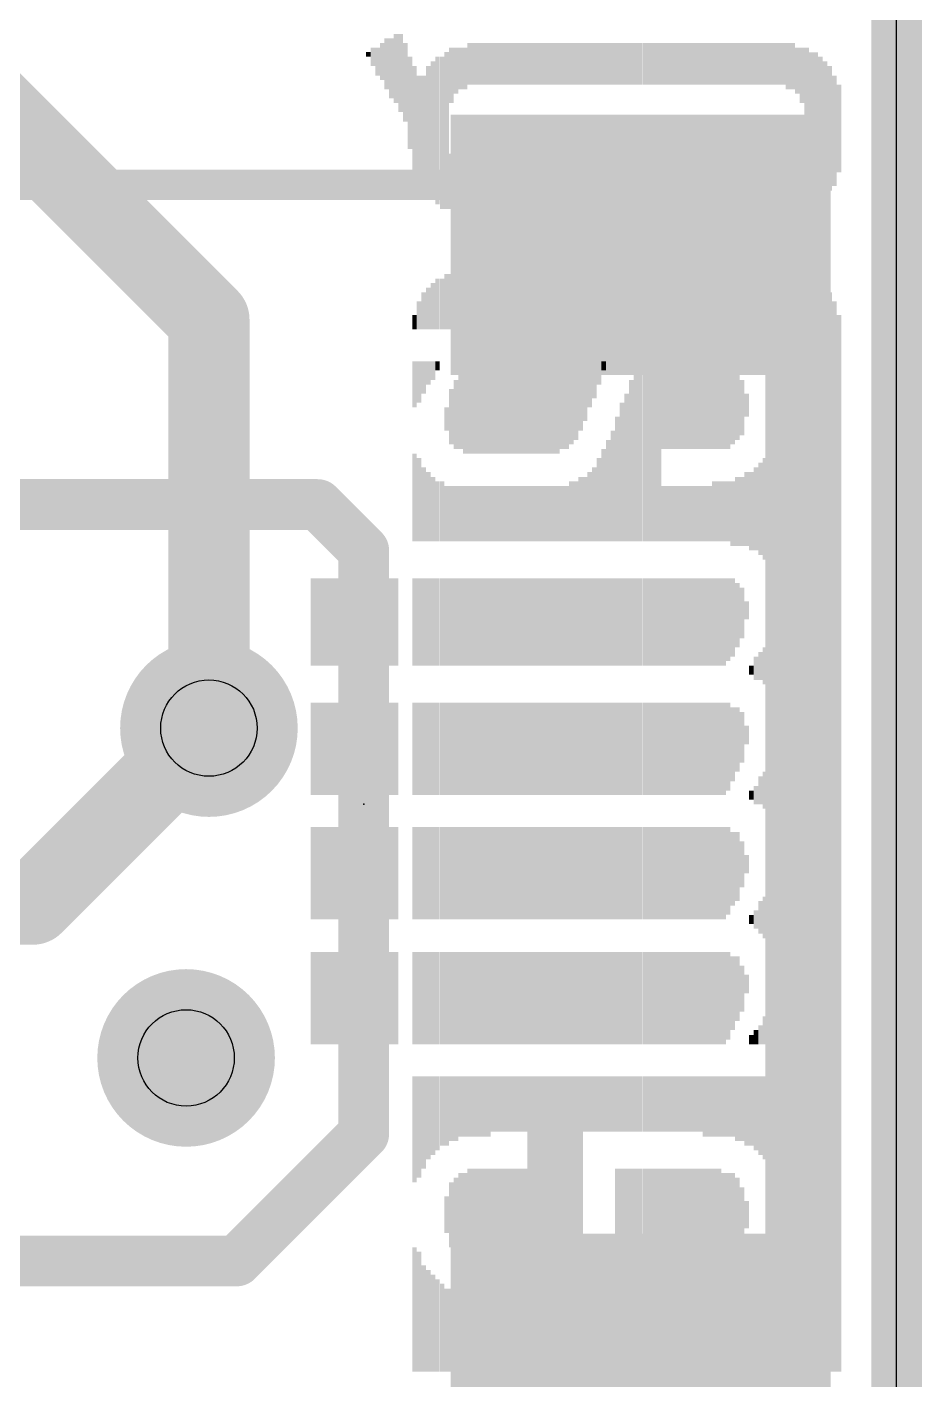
# Model space of a CAD drawing. Extents: x -1.9 to 34.1, y -8.2 to 17.9.
# Drawn here: x 21.05 to 25.53, y 6.01 to 12.78 of the extents above; entities that cross this region are included whole.
import ezdxf

# ---------------------------------------------------------------- set-up
doc = ezdxf.new("R2010")
doc.units = 0
for name, color, linetype in [('1', 12, 'CONTINUOUS'), ('16', 5, 'CONTINUOUS'), ('18', 110, 'CONTINUOUS'), ('20', 53, 'CONTINUOUS'), ('21', 40, 'CONTINUOUS'), ('22', 6, 'CONTINUOUS'), ('23', 53, 'CONTINUOUS'), ('29', 253, 'CONTINUOUS'), ('31', 253, 'CONTINUOUS'), ('44', 253, 'CONTINUOUS'), ('47', 253, 'CONTINUOUS'), ('51', 253, 'CONTINUOUS')]:
    doc.layers.add(name, color=color, linetype=linetype)

# ---------------------------------------------------------------- blocks, each defined once
blk = doc.blocks.new('RECT')
blk.add_solid([(-0.5, -0.5), (0.5, -0.5), (-0.5, 0.5), (0.5, 0.5)])
blk = doc.blocks.new('ROUNDV')
at = {"const_width": 0.5}
blk.add_lwpolyline([(0, -0.25, 1), (0, 0.25, 1), (0, -0.25)], format="xyb", dxfattribs=at)

msp = doc.modelspace()

# ---------------------------------------------------------------- linework, layer by layer
at = {"layer": '1'}
for points, const_width in [([(25.4, 17.78), (25.4, 0)], 0.254), ([(22.503, 10.39), (20.219, 10.39)], 0.254), ([(22.733, 10.16), (22.503, 10.39)], 0.254), ([(22.733, 7.239), (22.733, 10.16)], 0.254), ([(21.0773, 8.39), (21.9583, 9.271)], 0.4064), ([(20.219, 8.39), (21.0773, 8.39)], 0.4064), ([(22.098, 6.604), (22.733, 7.239)], 0.254), ([(20.701, 6.604), (22.098, 6.604)], 0.254)]:
    msp.add_lwpolyline(points, dxfattribs=dict(at, const_width=const_width))
for points, const_width in [([(22.5479, 10.4349, 1), (22.4581, 10.3451)], 0.127), ([(22.503, 10.3265, 1), (22.503, 10.4535)], 0.127), ([(22.7965, 10.16, 1), (22.6695, 10.16)], 0.127), ([(22.6881, 10.1151, 1), (22.7779, 10.2049)], 0.127), ([(22.0301, 9.1992, 1), (21.8865, 9.3428)], 0.2032), ([(21.0055, 8.4618, 1), (21.1491, 8.3182)], 0.2032), ([(21.0773, 8.2884, 1), (21.0773, 8.4916)], 0.2032), ([(22.7779, 7.1941, 1), (22.6881, 7.2839)], 0.127), ([(22.6695, 7.239, 1), (22.7965, 7.239)], 0.127), ([(22.0531, 6.6489, 1), (22.1429, 6.5591)], 0.127), ([(22.098, 6.5405, 1), (22.098, 6.6675)], 0.127)]:
    msp.add_lwpolyline(points, format="xyb", dxfattribs=dict(at, const_width=const_width))
at = {"layer": '16'}
for points, const_width in [([(25.4, 17.78), (25.4, 0)], 0.254), ([(21.9583, 11.3157), (19.812, 13.462)], 0.4064), ([(21.9583, 9.271), (21.9583, 11.3157)], 0.4064)]:
    msp.add_lwpolyline(points, dxfattribs=dict(at, const_width=const_width))
at = {"layer": '16', "const_width": 0.2032}
for points in [[(22.0599, 11.3157, 1), (21.8567, 11.3157)], [(21.8865, 11.2439, 1), (22.0301, 11.3875)], [(21.8567, 9.271, 1), (22.0599, 9.271)]]:
    msp.add_lwpolyline(points, format="xyb", dxfattribs=at)
at = {"layer": '20'}
msp.add_line((25.4, 2.54), (25.4, 15.24), dxfattribs=at)
at = {"layer": '21', "const_width": 0.1524}
for points in [[(20.519, 11.99), (23.119, 11.99)], [(24.819, 6.79), (24.819, 10.99)]]:
    msp.add_lwpolyline(points, dxfattribs=at)
at = {"layer": '21', "const_width": 0.0762}
for points in [[(23.119, 11.9519, 1), (23.119, 12.0281)], [(24.8571, 10.99, 1), (24.7809, 10.99)], [(24.7809, 6.79, 1), (24.8571, 6.79)]]:
    msp.add_lwpolyline(points, format="xyb", dxfattribs=at)
at = {"layer": '23'}
msp.add_point((22.733, 8.89), dxfattribs=at)
at = {"layer": '44'}
for centre in [(21.9583, 9.271), (21.844, 7.62)]:
    msp.add_circle(centre, 0.2413, dxfattribs=at)
at = {"layer": '47', "const_width": 0.13}
msp.add_lwpolyline([(25.4, 9.144), (25.4, -8.173)], dxfattribs=at)
at = {"layer": '47', "const_width": 0.065}
msp.add_lwpolyline([(25.4325, 9.144, 1), (25.3675, 9.144)], format="xyb", dxfattribs=at)
at = {"layer": '51', "const_width": 0.1524}
for points in [[(20.569, 11.99), (24.819, 11.99)], [(24.819, 11.99), (24.819, 5.89)]]:
    msp.add_lwpolyline(points, dxfattribs=at)
at = {"layer": '51', "const_width": 0.0762}
for points in [[(24.8571, 11.99, 1), (24.7809, 11.99)], [(24.819, 11.9519, 1), (24.819, 12.0281)]]:
    msp.add_lwpolyline(points, format="xyb", dxfattribs=at)

# ---------------------------------------------------------------- block references
at = {"layer": '1', "xscale": 1.8, "yscale": 1.2, "rotation": 180}
for p in [(24.119, 11.69), (24.119, 6.09)]:
    msp.add_blockref('RECT', p, dxfattribs=at)
at = {"layer": '18', "xscale": 0.889, "yscale": 0.889}
for p in [(21.9583, 9.271), (21.9583, 9.271), (21.844, 7.62), (21.844, 7.62)]:
    msp.add_blockref('ROUNDV', p, dxfattribs=at)
at = {"layer": '22', "rotation": 90}
for p, xscale, yscale in [((22.8947, 12.573), 0.3454, 0.0231), ((22.9178, 12.5501), 0.3912, 0.0231), ((22.7791, 12.6314), 0.0914, 0.0231), ((22.8022, 12.6073), 0.1397, 0.0231), ((22.8253, 12.6073), 0.1854, 0.0231), ((22.8484, 12.5959), 0.254, 0.0231), ((22.8716, 12.573), 0.2997, 0.0231), ((22.9409, 12.5031), 0.3937, 0.0231), ((23.1718, 12.5387), 0.2769, 0.0231), ((23.1949, 12.5616), 0.2311, 0.0231), ((23.218, 12.573), 0.2083, 0.0231), ((23.241, 12.573), 0.2083, 0.0229), ((23.264, 12.5959), 0.2083, 0.0231), ((23.2871, 12.5959), 0.2083, 0.0231), ((23.3102, 12.5959), 0.2083, 0.0231), ((23.3333, 12.5959), 0.2083, 0.0231), ((23.3564, 12.5959), 0.2083, 0.0231), ((23.3796, 12.5959), 0.2083, 0.0231), ((23.4027, 12.5959), 0.2083, 0.0231), ((23.4258, 12.5959), 0.2083, 0.0231), ((23.4489, 12.5959), 0.2083, 0.0231), ((23.472, 12.5959), 0.2083, 0.0231), ((23.495, 12.5959), 0.2083, 0.0229), ((23.518, 12.5959), 0.2083, 0.0231), ((23.5411, 12.5959), 0.2083, 0.0231), ((23.5642, 12.5959), 0.2083, 0.0231), ((23.5873, 12.5959), 0.2083, 0.0231), ((23.6104, 12.5959), 0.2083, 0.0231), ((23.6336, 12.5959), 0.2083, 0.0231), ((23.6567, 12.5959), 0.2083, 0.0231), ((23.6798, 12.5959), 0.2083, 0.0231), ((23.7029, 12.5959), 0.2083, 0.0231), ((23.726, 12.5959), 0.2083, 0.0231), ((23.749, 12.5959), 0.2083, 0.0229), ((23.772, 12.5959), 0.2083, 0.0231), ((23.7951, 12.5959), 0.2083, 0.0231), ((23.8182, 12.5959), 0.2083, 0.0231), ((23.8413, 12.5959), 0.2083, 0.0231), ((23.8644, 12.5959), 0.2083, 0.0231), ((23.8876, 12.5959), 0.2083, 0.0231), ((23.9107, 12.5959), 0.2083, 0.0231), ((23.9338, 12.5959), 0.2083, 0.0231), ((23.9569, 12.5959), 0.2083, 0.0231), ((23.98, 12.5959), 0.2083, 0.0231), ((24.003, 12.5959), 0.2083, 0.0229), ((24.026, 12.5959), 0.2083, 0.0231), ((24.0491, 12.5959), 0.2083, 0.0231), ((24.0722, 12.5959), 0.2083, 0.0231), ((24.0953, 12.5959), 0.2083, 0.0231), ((24.1184, 12.5959), 0.2083, 0.0231), ((24.1416, 12.5959), 0.2083, 0.0231), ((24.1647, 12.5959), 0.2083, 0.0231), ((24.1878, 12.5959), 0.2083, 0.0231), ((24.2109, 12.5959), 0.2083, 0.0231), ((24.234, 12.5959), 0.2083, 0.0231), ((24.257, 12.5959), 0.2083, 0.0229), ((24.28, 12.5959), 0.2083, 0.0231), ((24.3031, 12.5959), 0.2083, 0.0231), ((24.3262, 12.5959), 0.2083, 0.0231), ((24.3493, 12.5959), 0.2083, 0.0231), ((24.3724, 12.5959), 0.2083, 0.0231), ((24.3956, 12.5959), 0.2083, 0.0231), ((24.4187, 12.5959), 0.2083, 0.0231), ((24.4418, 12.5959), 0.2083, 0.0231), ((24.4649, 12.5959), 0.2083, 0.0231), ((24.488, 12.5959), 0.2083, 0.0231), ((24.511, 12.5959), 0.2083, 0.0229), ((24.534, 12.5959), 0.2083, 0.0231), ((24.5571, 12.5959), 0.2083, 0.0231), ((24.5802, 12.5959), 0.2083, 0.0231), ((24.6033, 12.5959), 0.2083, 0.0231), ((24.6264, 12.5959), 0.2083, 0.0231), ((24.6496, 12.5959), 0.2083, 0.0231), ((24.6727, 12.5959), 0.2083, 0.0231), ((24.6958, 12.5959), 0.2083, 0.0231), ((24.7189, 12.5959), 0.2083, 0.0231), ((24.742, 12.5959), 0.2083, 0.0231), ((24.765, 12.5959), 0.2083, 0.0229), ((24.788, 12.5959), 0.2083, 0.0231), ((24.8111, 12.5959), 0.2083, 0.0231), ((24.8342, 12.5959), 0.2083, 0.0231), ((24.8573, 12.5844), 0.2311, 0.0231), ((24.8804, 12.5844), 0.2311, 0.0231), ((24.9036, 12.5616), 0.2311, 0.0231), ((24.9267, 12.5387), 0.2769, 0.0231), ((24.9498, 12.2733), 0.8077, 0.0231), ((22.756, 12.6429), 0.0229, 0.0231), ((22.964, 12.4003), 0.4623, 0.0231), ((23.0793, 12.2619), 0.6934, 0.0231), ((23.1024, 12.2619), 0.7391, 0.0231), ((23.1256, 12.2504), 0.762, 0.0231), ((23.1487, 12.2619), 0.7849, 0.0231), ((24.9729, 12.2733), 0.762, 0.0231), ((24.996, 12.2733), 0.762, 0.0231), ((25.019, 12.2733), 0.7163, 0.0229), ((25.042, 12.2733), 0.6706, 0.0231), ((22.987, 12.319), 0.5334, 0.0229), ((23.01, 12.2606), 0.5537, 0.0231), ((23.0331, 12.2492), 0.5766, 0.0231), ((23.0562, 12.2619), 0.6477, 0.0231), ((25.0651, 12.2733), 0.6248, 0.0231), ((25.0882, 12.2606), 0.5537, 0.0231), ((25.1113, 12.272), 0.4394, 0.0231), ((23.1718, 12.0079), 0.2769, 0.0231), ((24.9267, 12.0079), 0.2769, 0.0231), ((23.1949, 11.9736), 0.254, 0.0231), ((23.218, 11.9621), 0.2311, 0.0231), ((24.8804, 11.9621), 0.2311, 0.0231), ((24.9036, 11.9736), 0.254, 0.0231), ((23.241, 11.9494), 0.2057, 0.0229), ((23.264, 11.9494), 0.2057, 0.0231), ((23.2871, 11.9494), 0.2057, 0.0231), ((23.3102, 11.9494), 0.2057, 0.0231), ((23.3333, 11.938), 0.1829, 0.0231), ((23.3564, 11.938), 0.1829, 0.0231), ((23.3796, 11.938), 0.1829, 0.0231), ((23.4027, 11.938), 0.1829, 0.0231), ((23.4258, 11.938), 0.1829, 0.0231), ((23.4489, 11.938), 0.1829, 0.0231), ((23.472, 11.938), 0.1829, 0.0231), ((23.495, 11.938), 0.1829, 0.0229), ((23.518, 11.938), 0.1829, 0.0231), ((23.5411, 11.938), 0.1829, 0.0231), ((23.5642, 11.938), 0.1829, 0.0231), ((23.5873, 11.938), 0.1829, 0.0231), ((23.6104, 11.938), 0.1829, 0.0231), ((23.6336, 11.938), 0.1829, 0.0231), ((23.6567, 11.938), 0.1829, 0.0231), ((23.6798, 11.938), 0.1829, 0.0231), ((23.7029, 11.938), 0.1829, 0.0231), ((23.726, 11.938), 0.1829, 0.0231), ((23.749, 11.938), 0.1829, 0.0229), ((23.772, 11.938), 0.1829, 0.0231), ((23.7951, 11.938), 0.1829, 0.0231), ((23.8182, 11.938), 0.1829, 0.0231), ((23.8413, 11.938), 0.1829, 0.0231), ((23.8644, 11.938), 0.1829, 0.0231), ((23.8876, 11.938), 0.1829, 0.0231), ((23.9107, 11.938), 0.1829, 0.0231), ((23.9338, 11.938), 0.1829, 0.0231), ((23.9569, 11.938), 0.1829, 0.0231), ((23.98, 11.938), 0.1829, 0.0231), ((24.003, 11.938), 0.1829, 0.0229), ((24.026, 11.938), 0.1829, 0.0231), ((24.0491, 11.938), 0.1829, 0.0231), ((24.0722, 11.938), 0.1829, 0.0231), ((24.0953, 11.938), 0.1829, 0.0231), ((24.1184, 11.938), 0.1829, 0.0231), ((24.1416, 11.938), 0.1829, 0.0231), ((24.1647, 11.938), 0.1829, 0.0231), ((24.1878, 11.938), 0.1829, 0.0231), ((24.2109, 11.938), 0.1829, 0.0231), ((24.234, 11.938), 0.1829, 0.0231), ((24.257, 11.938), 0.1829, 0.0229), ((24.28, 11.938), 0.1829, 0.0231), ((24.3031, 11.938), 0.1829, 0.0231), ((24.3262, 11.938), 0.1829, 0.0231), ((24.3493, 11.938), 0.1829, 0.0231), ((24.3724, 11.938), 0.1829, 0.0231), ((24.3956, 11.938), 0.1829, 0.0231), ((24.4187, 11.938), 0.1829, 0.0231), ((24.4418, 11.938), 0.1829, 0.0231), ((24.4649, 11.938), 0.1829, 0.0231), ((24.488, 11.938), 0.1829, 0.0231), ((24.511, 11.938), 0.1829, 0.0229), ((24.534, 11.938), 0.1829, 0.0231), ((24.5571, 11.938), 0.1829, 0.0231), ((24.5802, 11.938), 0.1829, 0.0231), ((24.6033, 11.938), 0.1829, 0.0231), ((24.6264, 11.938), 0.1829, 0.0231), ((24.6496, 11.938), 0.1829, 0.0231), ((24.6727, 11.938), 0.1829, 0.0231), ((24.6958, 11.938), 0.1829, 0.0231), ((24.7189, 11.938), 0.1829, 0.0231), ((24.742, 11.938), 0.1829, 0.0231), ((24.765, 11.9494), 0.2057, 0.0229), ((24.788, 11.9494), 0.2057, 0.0231), ((24.8111, 11.9494), 0.2057, 0.0231), ((24.8342, 11.9494), 0.2057, 0.0231), ((24.8573, 11.9494), 0.2057, 0.0231), ((23.1024, 11.3944), 0.254, 0.0231), ((23.1256, 11.3944), 0.254, 0.0231), ((23.1487, 11.4059), 0.2769, 0.0231), ((23.1718, 11.4059), 0.2769, 0.0231), ((23.1949, 11.4186), 0.3023, 0.0231), ((23.218, 11.4186), 0.3023, 0.0231), ((23.241, 11.4186), 0.3023, 0.0229), ((23.264, 11.4186), 0.3023, 0.0231), ((23.2871, 11.4186), 0.3023, 0.0231), ((23.3102, 11.4186), 0.3023, 0.0231), ((23.3333, 11.4186), 0.3023, 0.0231), ((23.3564, 11.4186), 0.3023, 0.0231), ((23.3796, 11.4186), 0.3023, 0.0231), ((23.4027, 11.4186), 0.3023, 0.0231), ((23.4258, 11.4186), 0.3023, 0.0231), ((23.4489, 11.4186), 0.3023, 0.0231), ((23.472, 11.4186), 0.3023, 0.0231), ((23.495, 11.4186), 0.3023, 0.0229), ((23.518, 11.4186), 0.3023, 0.0231), ((23.5411, 11.4186), 0.3023, 0.0231), ((23.5642, 11.4186), 0.3023, 0.0231), ((23.5873, 11.4186), 0.3023, 0.0231), ((23.6104, 11.4186), 0.3023, 0.0231), ((23.6336, 11.4186), 0.3023, 0.0231), ((23.6567, 11.4186), 0.3023, 0.0231), ((23.6798, 11.4186), 0.3023, 0.0231), ((23.7029, 11.4186), 0.3023, 0.0231), ((23.726, 11.4186), 0.3023, 0.0231), ((23.749, 11.4186), 0.3023, 0.0229), ((23.772, 11.4186), 0.3023, 0.0231), ((23.7951, 11.4186), 0.3023, 0.0231), ((23.8182, 11.4186), 0.3023, 0.0231), ((23.8413, 11.4186), 0.3023, 0.0231), ((23.8644, 11.4186), 0.3023, 0.0231), ((23.8876, 11.4186), 0.3023, 0.0231), ((23.9107, 11.4186), 0.3023, 0.0231), ((23.9338, 11.4186), 0.3023, 0.0231), ((23.9569, 11.4186), 0.3023, 0.0231), ((23.98, 11.4186), 0.3023, 0.0231), ((24.003, 11.4186), 0.3023, 0.0229), ((24.026, 11.4186), 0.3023, 0.0231), ((24.0491, 11.4186), 0.3023, 0.0231), ((24.0722, 11.4186), 0.3023, 0.0231), ((24.0953, 11.4186), 0.3023, 0.0231), ((24.1184, 11.4186), 0.3023, 0.0231), ((24.1416, 11.4186), 0.3023, 0.0231), ((24.1647, 11.4186), 0.3023, 0.0231), ((24.1878, 11.4186), 0.3023, 0.0231), ((24.2109, 11.4186), 0.3023, 0.0231), ((24.234, 11.4186), 0.3023, 0.0231), ((24.257, 11.4186), 0.3023, 0.0229), ((24.28, 11.4186), 0.3023, 0.0231), ((24.3031, 11.4186), 0.3023, 0.0231), ((24.3262, 11.4186), 0.3023, 0.0231), ((24.3493, 11.4186), 0.3023, 0.0231), ((24.3724, 11.4186), 0.3023, 0.0231), ((24.3956, 11.4186), 0.3023, 0.0231), ((24.4187, 11.4186), 0.3023, 0.0231), ((24.4418, 11.4186), 0.3023, 0.0231), ((24.4649, 11.4186), 0.3023, 0.0231), ((24.488, 11.4186), 0.3023, 0.0231), ((24.511, 11.4186), 0.3023, 0.0229), ((24.534, 11.4186), 0.3023, 0.0231), ((24.5571, 11.4071), 0.3251, 0.0231), ((24.5802, 11.4071), 0.3251, 0.0231), ((24.6033, 11.4071), 0.3251, 0.0231), ((24.6264, 11.3957), 0.348, 0.0231), ((24.6496, 11.3957), 0.348, 0.0231), ((24.6727, 11.3843), 0.3708, 0.0231), ((24.6958, 11.3843), 0.3708, 0.0231), ((24.7189, 11.3728), 0.3937, 0.0231), ((24.742, 11.35), 0.4394, 0.0231), ((24.765, 11.3386), 0.4623, 0.0229), ((24.788, 11.303), 0.5334, 0.0231), ((24.8111, 8.81), 5.5194, 0.0231), ((24.8342, 8.81), 5.5194, 0.0231), ((24.8573, 8.81), 5.5194, 0.0231), ((24.8804, 8.81), 5.5194, 0.0231), ((24.9036, 8.81), 5.5194, 0.0231), ((24.9267, 8.7973), 5.494, 0.0231), ((24.9498, 8.7973), 5.494, 0.0231), ((24.9729, 8.7859), 5.4712, 0.0231), ((24.996, 8.7859), 5.4712, 0.0231), ((23.0331, 11.3602), 0.1854, 0.0231), ((23.0562, 11.3716), 0.2083, 0.0231), ((23.0793, 11.383), 0.2311, 0.0231), ((25.019, 8.7744), 5.4483, 0.0229), ((25.042, 8.763), 5.4254, 0.0231), ((25.0651, 8.7516), 5.4026, 0.0231), ((23.01, 11.3373), 0.1397, 0.0231), ((25.0882, 8.7287), 5.3569, 0.0231), ((22.987, 11.303), 0.0711, 0.0229), ((25.1113, 8.6944), 5.2883, 0.0231), ((22.987, 10.9919), 0.2311, 0.0229), ((23.01, 11.0033), 0.2083, 0.0231), ((23.0331, 11.0261), 0.1626, 0.0231), ((23.0562, 11.049), 0.1168, 0.0231), ((23.0793, 11.0604), 0.094, 0.0231), ((23.1024, 11.0846), 0.0457, 0.0231), ((23.264, 10.8763), 0.4623, 0.0231), ((23.2871, 10.8763), 0.4623, 0.0231), ((23.3102, 10.8763), 0.4623, 0.0231), ((23.3333, 10.8763), 0.4623, 0.0231), ((23.3564, 10.8763), 0.4623, 0.0231), ((23.3796, 10.8763), 0.4623, 0.0231), ((23.4027, 10.8763), 0.4623, 0.0231), ((23.4258, 10.8763), 0.4623, 0.0231), ((23.4489, 10.8763), 0.4623, 0.0231), ((23.472, 10.8763), 0.4623, 0.0231), ((23.495, 10.8763), 0.4623, 0.0229), ((23.518, 10.8763), 0.4623, 0.0231), ((23.5411, 10.8763), 0.4623, 0.0231), ((23.5642, 10.8763), 0.4623, 0.0231), ((23.5873, 10.8763), 0.4623, 0.0231), ((23.6104, 10.8763), 0.4623, 0.0231), ((23.6336, 10.8763), 0.4623, 0.0231), ((23.6567, 10.8763), 0.4623, 0.0231), ((23.6798, 10.8763), 0.4623, 0.0231), ((23.7029, 10.8763), 0.4623, 0.0231), ((23.726, 10.8877), 0.4394, 0.0231), ((23.749, 10.8877), 0.4394, 0.0229), ((23.772, 10.8991), 0.4166, 0.0231), ((23.7951, 10.9106), 0.3937, 0.0231), ((23.8182, 10.9334), 0.348, 0.0231), ((23.8413, 10.9576), 0.2997, 0.0231), ((23.8644, 10.9919), 0.2311, 0.0231), ((23.8876, 11.0147), 0.1854, 0.0231), ((23.9107, 11.049), 0.1168, 0.0231), ((23.9338, 11.0846), 0.0457, 0.0231), ((24.1184, 10.6566), 0.9017, 0.0231), ((24.1416, 10.6566), 0.9017, 0.0231), ((24.1647, 10.6566), 0.9017, 0.0231), ((24.1878, 10.6566), 0.9017, 0.0231), ((24.2109, 10.6566), 0.9017, 0.0231), ((24.234, 10.8877), 0.4394, 0.0231), ((24.257, 10.8877), 0.4394, 0.0229), ((24.28, 10.8877), 0.4394, 0.0231), ((24.3031, 10.8877), 0.4394, 0.0231), ((24.3262, 10.8877), 0.4394, 0.0231), ((24.3493, 10.8877), 0.4394, 0.0231), ((24.3724, 10.8877), 0.4394, 0.0231), ((24.3956, 10.8877), 0.4394, 0.0231), ((24.4187, 10.8877), 0.4394, 0.0231), ((24.4418, 10.8877), 0.4394, 0.0231), ((24.4649, 10.8877), 0.4394, 0.0231), ((24.488, 10.8877), 0.4394, 0.0231), ((24.511, 10.8877), 0.4394, 0.0229), ((23.218, 10.8649), 0.3937, 0.0231), ((23.241, 10.8649), 0.4394, 0.0229), ((24.0953, 10.6451), 0.8788, 0.0231), ((24.534, 10.8763), 0.4166, 0.0231), ((24.5571, 10.8763), 0.4166, 0.0231), ((24.5802, 10.8763), 0.3708, 0.0231), ((24.6033, 10.8877), 0.348, 0.0231), ((23.1949, 10.8407), 0.3454, 0.0231), ((24.0722, 10.6096), 0.8077, 0.0231), ((24.6264, 10.875), 0.2769, 0.0231), ((23.1718, 10.8293), 0.2769, 0.0231), ((24.0491, 10.5753), 0.7391, 0.0231), ((24.6496, 10.8877), 0.1143, 0.0231), ((23.1487, 10.8179), 0.1168, 0.0231), ((24.026, 10.5524), 0.6934, 0.0231), ((24.003, 10.5181), 0.6248, 0.0229), ((23.9569, 10.4597), 0.508, 0.0231), ((23.98, 10.4826), 0.5537, 0.0231), ((24.788, 10.3797), 0.668, 0.0231), ((22.987, 10.4254), 0.4394, 0.0229), ((23.9338, 10.4369), 0.4623, 0.0231), ((24.765, 10.3797), 0.5766, 0.0229), ((23.01, 10.414), 0.4166, 0.0231), ((23.0331, 10.3911), 0.3708, 0.0231), ((23.8876, 10.3911), 0.3708, 0.0231), ((23.9107, 10.414), 0.4166, 0.0231), ((24.6958, 10.3683), 0.4166, 0.0231), ((24.7189, 10.3683), 0.4623, 0.0231), ((24.742, 10.3683), 0.508, 0.0231), ((23.0562, 10.3797), 0.348, 0.0231), ((23.0793, 10.367), 0.3226, 0.0231), ((23.1024, 10.3556), 0.2997, 0.0231), ((23.1256, 10.3556), 0.2997, 0.0231), ((23.772, 10.3556), 0.2997, 0.0231), ((23.7951, 10.3556), 0.2997, 0.0231), ((23.8182, 10.367), 0.3226, 0.0231), ((23.8413, 10.367), 0.3226, 0.0231), ((23.8644, 10.3797), 0.348, 0.0231), ((24.488, 10.3556), 0.2997, 0.0231), ((24.511, 10.3556), 0.2997, 0.0229), ((24.534, 10.3556), 0.2997, 0.0231), ((24.5571, 10.3556), 0.2997, 0.0231), ((24.5802, 10.3442), 0.3226, 0.0231), ((24.6033, 10.3556), 0.3454, 0.0231), ((24.6264, 10.3556), 0.3454, 0.0231), ((24.6496, 10.3683), 0.3708, 0.0231), ((24.6727, 10.3568), 0.3937, 0.0231), ((23.1487, 10.3442), 0.2769, 0.0231), ((23.1718, 10.3442), 0.2769, 0.0231), ((23.1949, 10.3442), 0.2769, 0.0231), ((23.218, 10.3442), 0.2769, 0.0231), ((23.241, 10.3442), 0.2769, 0.0229), ((23.264, 10.3442), 0.2769, 0.0231), ((23.2871, 10.3442), 0.2769, 0.0231), ((23.3102, 10.3442), 0.2769, 0.0231), ((23.3333, 10.3442), 0.2769, 0.0231), ((23.3564, 10.3442), 0.2769, 0.0231), ((23.3796, 10.3442), 0.2769, 0.0231), ((23.4027, 10.3442), 0.2769, 0.0231), ((23.4258, 10.3442), 0.2769, 0.0231), ((23.4489, 10.3442), 0.2769, 0.0231), ((23.472, 10.3442), 0.2769, 0.0231), ((23.495, 10.3442), 0.2769, 0.0229), ((23.518, 10.3442), 0.2769, 0.0231), ((23.5411, 10.3442), 0.2769, 0.0231), ((23.5642, 10.3442), 0.2769, 0.0231), ((23.5873, 10.3442), 0.2769, 0.0231), ((23.6104, 10.3442), 0.2769, 0.0231), ((23.6336, 10.3442), 0.2769, 0.0231), ((23.6567, 10.3442), 0.2769, 0.0231), ((23.6798, 10.3442), 0.2769, 0.0231), ((23.7029, 10.3442), 0.2769, 0.0231), ((23.726, 10.3442), 0.2769, 0.0231), ((23.749, 10.3442), 0.2769, 0.0229), ((24.234, 10.3442), 0.2769, 0.0231), ((24.257, 10.3442), 0.2769, 0.0229), ((24.28, 10.3442), 0.2769, 0.0231), ((24.3031, 10.3442), 0.2769, 0.0231), ((24.3262, 10.3442), 0.2769, 0.0231), ((24.3493, 10.3442), 0.2769, 0.0231), ((24.3724, 10.3442), 0.2769, 0.0231), ((24.3956, 10.3442), 0.2769, 0.0231), ((24.4187, 10.3442), 0.2769, 0.0231), ((24.4418, 10.3442), 0.2769, 0.0231), ((24.4649, 10.3442), 0.2769, 0.0231), ((22.479, 9.8019), 0.4369, 0.0229), ((22.502, 9.8019), 0.4369, 0.0231), ((22.5251, 9.8019), 0.4369, 0.0231), ((22.5482, 9.8019), 0.4369, 0.0231), ((22.5713, 9.8019), 0.4369, 0.0231), ((22.5944, 9.8019), 0.4369, 0.0231), ((22.6176, 9.8019), 0.4369, 0.0231), ((22.6407, 9.8019), 0.4369, 0.0231), ((22.6638, 9.8019), 0.4369, 0.0231), ((22.6869, 9.8019), 0.4369, 0.0231), ((22.71, 9.8019), 0.4369, 0.0231), ((22.733, 9.8019), 0.4369, 0.0229), ((22.756, 9.8019), 0.4369, 0.0231), ((22.7791, 9.8019), 0.4369, 0.0231), ((22.8022, 9.8019), 0.4369, 0.0231), ((22.8253, 9.8019), 0.4369, 0.0231), ((22.8484, 9.8019), 0.4369, 0.0231), ((22.8716, 9.8019), 0.4369, 0.0231), ((22.8947, 9.8019), 0.4369, 0.0231), ((22.987, 9.8019), 0.4369, 0.0229), ((23.01, 9.8019), 0.4369, 0.0231), ((23.0331, 9.8019), 0.4369, 0.0231), ((23.0562, 9.8019), 0.4369, 0.0231), ((23.0793, 9.8019), 0.4369, 0.0231), ((23.1024, 9.8019), 0.4369, 0.0231), ((23.1256, 9.8019), 0.4369, 0.0231), ((23.1487, 9.8019), 0.4369, 0.0231), ((23.1718, 9.8019), 0.4369, 0.0231), ((23.1949, 9.8019), 0.4369, 0.0231), ((23.218, 9.8019), 0.4369, 0.0231), ((23.241, 9.8019), 0.4369, 0.0229), ((23.264, 9.8019), 0.4369, 0.0231), ((23.2871, 9.8019), 0.4369, 0.0231), ((23.3102, 9.8019), 0.4369, 0.0231), ((23.3333, 9.8019), 0.4369, 0.0231), ((23.3564, 9.8019), 0.4369, 0.0231), ((23.3796, 9.8019), 0.4369, 0.0231), ((23.4027, 9.8019), 0.4369, 0.0231), ((23.4258, 9.8019), 0.4369, 0.0231), ((23.4489, 9.8019), 0.4369, 0.0231), ((23.472, 9.8019), 0.4369, 0.0231), ((23.495, 9.8019), 0.4369, 0.0229), ((23.518, 9.8019), 0.4369, 0.0231), ((23.5411, 9.8019), 0.4369, 0.0231), ((23.5642, 9.8019), 0.4369, 0.0231), ((23.5873, 9.8019), 0.4369, 0.0231), ((23.6104, 9.8019), 0.4369, 0.0231), ((23.6336, 9.8019), 0.4369, 0.0231), ((23.6567, 9.8019), 0.4369, 0.0231), ((23.6798, 9.8019), 0.4369, 0.0231), ((23.7029, 9.8019), 0.4369, 0.0231), ((23.726, 9.8019), 0.4369, 0.0231), ((23.749, 9.8019), 0.4369, 0.0229), ((23.772, 9.8019), 0.4369, 0.0231), ((23.7951, 9.8019), 0.4369, 0.0231), ((23.8182, 9.8019), 0.4369, 0.0231), ((23.8413, 9.8019), 0.4369, 0.0231), ((23.8644, 9.8019), 0.4369, 0.0231), ((23.8876, 9.8019), 0.4369, 0.0231), ((23.9107, 9.8019), 0.4369, 0.0231), ((23.9338, 9.8019), 0.4369, 0.0231), ((23.9569, 9.8019), 0.4369, 0.0231), ((23.98, 9.8019), 0.4369, 0.0231), ((24.003, 9.8019), 0.4369, 0.0229), ((24.026, 9.8019), 0.4369, 0.0231), ((24.0491, 9.8019), 0.4369, 0.0231), ((24.0722, 9.8019), 0.4369, 0.0231), ((24.0953, 9.8019), 0.4369, 0.0231), ((24.1184, 9.8019), 0.4369, 0.0231), ((24.1416, 9.8019), 0.4369, 0.0231), ((24.1647, 9.8019), 0.4369, 0.0231), ((24.1878, 9.8019), 0.4369, 0.0231), ((24.2109, 9.8019), 0.4369, 0.0231), ((24.234, 9.8019), 0.4369, 0.0231), ((24.257, 9.8019), 0.4369, 0.0229), ((24.28, 9.8019), 0.4369, 0.0231), ((24.3031, 9.8019), 0.4369, 0.0231), ((24.3262, 9.8019), 0.4369, 0.0231), ((24.3493, 9.8019), 0.4369, 0.0231), ((24.3724, 9.8019), 0.4369, 0.0231), ((24.3956, 9.8019), 0.4369, 0.0231), ((24.4187, 9.8019), 0.4369, 0.0231), ((24.4418, 9.8019), 0.4369, 0.0231), ((24.4649, 9.8019), 0.4369, 0.0231), ((24.488, 9.8019), 0.4369, 0.0231), ((24.511, 9.8019), 0.4369, 0.0229), ((24.534, 9.8019), 0.4369, 0.0231), ((24.5571, 9.8133), 0.414, 0.0231), ((24.5802, 9.8247), 0.3912, 0.0231), ((24.6033, 9.8361), 0.3226, 0.0231), ((24.6264, 9.8476), 0.254, 0.0231), ((24.6496, 9.8603), 0.0914, 0.0231), ((24.788, 9.5949), 0.3937, 0.0231), ((24.765, 9.5822), 0.2769, 0.0229), ((24.6958, 9.5707), 0.1168, 0.0231), ((24.7189, 9.5822), 0.1397, 0.0231), ((24.742, 9.5822), 0.1854, 0.0231), ((24.6727, 9.5606), 0.0457, 0.0231), ((22.479, 9.1669), 0.4623, 0.0229), ((22.502, 9.1669), 0.4623, 0.0231), ((22.5251, 9.1669), 0.4623, 0.0231), ((22.5482, 9.1669), 0.4623, 0.0231), ((22.5713, 9.1669), 0.4623, 0.0231), ((22.5944, 9.1669), 0.4623, 0.0231), ((22.6176, 9.1669), 0.4623, 0.0231), ((22.6407, 9.1669), 0.4623, 0.0231), ((22.6638, 9.1669), 0.4623, 0.0231), ((22.6869, 9.1669), 0.4623, 0.0231), ((22.71, 9.1669), 0.4623, 0.0231), ((22.733, 9.1669), 0.4623, 0.0229), ((22.756, 9.1669), 0.4623, 0.0231), ((22.7791, 9.1669), 0.4623, 0.0231), ((22.8022, 9.1669), 0.4623, 0.0231), ((22.8253, 9.1669), 0.4623, 0.0231), ((22.8484, 9.1669), 0.4623, 0.0231), ((22.8716, 9.1669), 0.4623, 0.0231), ((22.8947, 9.1669), 0.4623, 0.0231), ((22.987, 9.1669), 0.4623, 0.0229), ((23.01, 9.1669), 0.4623, 0.0231), ((23.0331, 9.1669), 0.4623, 0.0231), ((23.0562, 9.1669), 0.4623, 0.0231), ((23.0793, 9.1669), 0.4623, 0.0231), ((23.1024, 9.1669), 0.4623, 0.0231), ((23.1256, 9.1669), 0.4623, 0.0231), ((23.1487, 9.1669), 0.4623, 0.0231), ((23.1718, 9.1669), 0.4623, 0.0231), ((23.1949, 9.1669), 0.4623, 0.0231), ((23.218, 9.1669), 0.4623, 0.0231), ((23.241, 9.1669), 0.4623, 0.0229), ((23.264, 9.1669), 0.4623, 0.0231), ((23.2871, 9.1669), 0.4623, 0.0231), ((23.3102, 9.1669), 0.4623, 0.0231), ((23.3333, 9.1669), 0.4623, 0.0231), ((23.3564, 9.1669), 0.4623, 0.0231), ((23.3796, 9.1669), 0.4623, 0.0231), ((23.4027, 9.1669), 0.4623, 0.0231), ((23.4258, 9.1669), 0.4623, 0.0231), ((23.4489, 9.1669), 0.4623, 0.0231), ((23.472, 9.1669), 0.4623, 0.0231), ((23.495, 9.1669), 0.4623, 0.0229), ((23.518, 9.1669), 0.4623, 0.0231), ((23.5411, 9.1669), 0.4623, 0.0231), ((23.5642, 9.1669), 0.4623, 0.0231), ((23.5873, 9.1669), 0.4623, 0.0231), ((23.6104, 9.1669), 0.4623, 0.0231), ((23.6336, 9.1669), 0.4623, 0.0231), ((23.6567, 9.1669), 0.4623, 0.0231), ((23.6798, 9.1669), 0.4623, 0.0231), ((23.7029, 9.1669), 0.4623, 0.0231), ((23.726, 9.1669), 0.4623, 0.0231), ((23.749, 9.1669), 0.4623, 0.0229), ((23.772, 9.1669), 0.4623, 0.0231), ((23.7951, 9.1669), 0.4623, 0.0231), ((23.8182, 9.1669), 0.4623, 0.0231), ((23.8413, 9.1669), 0.4623, 0.0231), ((23.8644, 9.1669), 0.4623, 0.0231), ((23.8876, 9.1669), 0.4623, 0.0231), ((23.9107, 9.1669), 0.4623, 0.0231), ((23.9338, 9.1669), 0.4623, 0.0231), ((23.9569, 9.1669), 0.4623, 0.0231), ((23.98, 9.1669), 0.4623, 0.0231), ((24.003, 9.1669), 0.4623, 0.0229), ((24.026, 9.1669), 0.4623, 0.0231), ((24.0491, 9.1669), 0.4623, 0.0231), ((24.0722, 9.1669), 0.4623, 0.0231), ((24.0953, 9.1669), 0.4623, 0.0231), ((24.1184, 9.1669), 0.4623, 0.0231), ((24.1416, 9.1669), 0.4623, 0.0231), ((24.1647, 9.1669), 0.4623, 0.0231), ((24.1878, 9.1669), 0.4623, 0.0231), ((24.2109, 9.1669), 0.4623, 0.0231), ((24.234, 9.1669), 0.4623, 0.0231), ((24.257, 9.1669), 0.4623, 0.0229), ((24.28, 9.1669), 0.4623, 0.0231), ((24.3031, 9.1669), 0.4623, 0.0231), ((24.3262, 9.1669), 0.4623, 0.0231), ((24.3493, 9.1669), 0.4623, 0.0231), ((24.3724, 9.1669), 0.4623, 0.0231), ((24.3956, 9.1669), 0.4623, 0.0231), ((24.4187, 9.1669), 0.4623, 0.0231), ((24.4418, 9.1669), 0.4623, 0.0231), ((24.4649, 9.1669), 0.4623, 0.0231), ((24.488, 9.1669), 0.4623, 0.0231), ((24.511, 9.1669), 0.4623, 0.0229), ((24.534, 9.1669), 0.4623, 0.0231), ((24.5571, 9.1783), 0.4394, 0.0231), ((24.5802, 9.1897), 0.3708, 0.0231), ((24.6033, 9.2139), 0.3226, 0.0231), ((24.6264, 9.2253), 0.254, 0.0231), ((24.6496, 9.2367), 0.094, 0.0231), ((24.788, 8.9599), 0.3683, 0.0231), ((24.765, 8.9599), 0.2769, 0.0229), ((24.7189, 8.9599), 0.1397, 0.0231), ((24.742, 8.9599), 0.1854, 0.0231), ((24.6727, 8.9357), 0.0457, 0.0231), ((24.6958, 8.9357), 0.0914, 0.0231), ((22.479, 8.5446), 0.4623, 0.0229), ((22.502, 8.5446), 0.4623, 0.0231), ((22.5251, 8.5446), 0.4623, 0.0231), ((22.5482, 8.5446), 0.4623, 0.0231), ((22.5713, 8.5446), 0.4623, 0.0231), ((22.5944, 8.5446), 0.4623, 0.0231), ((22.6176, 8.5446), 0.4623, 0.0231), ((22.6407, 8.5446), 0.4623, 0.0231), ((22.6638, 8.5446), 0.4623, 0.0231), ((22.6869, 8.5446), 0.4623, 0.0231), ((22.71, 8.5446), 0.4623, 0.0231), ((22.733, 8.5446), 0.4623, 0.0229), ((22.756, 8.5446), 0.4623, 0.0231), ((22.7791, 8.5446), 0.4623, 0.0231), ((22.8022, 8.5446), 0.4623, 0.0231), ((22.8253, 8.5446), 0.4623, 0.0231), ((22.8484, 8.5446), 0.4623, 0.0231), ((22.8716, 8.5446), 0.4623, 0.0231), ((22.8947, 8.5446), 0.4623, 0.0231), ((22.987, 8.5446), 0.4623, 0.0229), ((23.01, 8.5446), 0.4623, 0.0231), ((23.0331, 8.5446), 0.4623, 0.0231), ((23.0562, 8.5446), 0.4623, 0.0231), ((23.0793, 8.5446), 0.4623, 0.0231), ((23.1024, 8.5446), 0.4623, 0.0231), ((23.1256, 8.5446), 0.4623, 0.0231), ((23.1487, 8.5446), 0.4623, 0.0231), ((23.1718, 8.5446), 0.4623, 0.0231), ((23.1949, 8.5446), 0.4623, 0.0231), ((23.218, 8.5446), 0.4623, 0.0231), ((23.241, 8.5446), 0.4623, 0.0229), ((23.264, 8.5446), 0.4623, 0.0231), ((23.2871, 8.5446), 0.4623, 0.0231), ((23.3102, 8.5446), 0.4623, 0.0231), ((23.3333, 8.5446), 0.4623, 0.0231), ((23.3564, 8.5446), 0.4623, 0.0231), ((23.3796, 8.5446), 0.4623, 0.0231), ((23.4027, 8.5446), 0.4623, 0.0231), ((23.4258, 8.5446), 0.4623, 0.0231), ((23.4489, 8.5446), 0.4623, 0.0231), ((23.472, 8.5446), 0.4623, 0.0231), ((23.495, 8.5446), 0.4623, 0.0229), ((23.518, 8.5446), 0.4623, 0.0231), ((23.5411, 8.5446), 0.4623, 0.0231), ((23.5642, 8.5446), 0.4623, 0.0231), ((23.5873, 8.5446), 0.4623, 0.0231), ((23.6104, 8.5446), 0.4623, 0.0231), ((23.6336, 8.5446), 0.4623, 0.0231), ((23.6567, 8.5446), 0.4623, 0.0231), ((23.6798, 8.5446), 0.4623, 0.0231), ((23.7029, 8.5446), 0.4623, 0.0231), ((23.726, 8.5446), 0.4623, 0.0231), ((23.749, 8.5446), 0.4623, 0.0229), ((23.772, 8.5446), 0.4623, 0.0231), ((23.7951, 8.5446), 0.4623, 0.0231), ((23.8182, 8.5446), 0.4623, 0.0231), ((23.8413, 8.5446), 0.4623, 0.0231), ((23.8644, 8.5446), 0.4623, 0.0231), ((23.8876, 8.5446), 0.4623, 0.0231), ((23.9107, 8.5446), 0.4623, 0.0231), ((23.9338, 8.5446), 0.4623, 0.0231), ((23.9569, 8.5446), 0.4623, 0.0231), ((23.98, 8.5446), 0.4623, 0.0231), ((24.003, 8.5446), 0.4623, 0.0229), ((24.026, 8.5446), 0.4623, 0.0231), ((24.0491, 8.5446), 0.4623, 0.0231), ((24.0722, 8.5446), 0.4623, 0.0231), ((24.0953, 8.5446), 0.4623, 0.0231), ((24.1184, 8.5446), 0.4623, 0.0231), ((24.1416, 8.5446), 0.4623, 0.0231), ((24.1647, 8.5446), 0.4623, 0.0231), ((24.1878, 8.5446), 0.4623, 0.0231), ((24.2109, 8.5446), 0.4623, 0.0231), ((24.234, 8.5446), 0.4623, 0.0231), ((24.257, 8.5446), 0.4623, 0.0229), ((24.28, 8.5446), 0.4623, 0.0231), ((24.3031, 8.5446), 0.4623, 0.0231), ((24.3262, 8.5446), 0.4623, 0.0231), ((24.3493, 8.5446), 0.4623, 0.0231), ((24.3724, 8.5446), 0.4623, 0.0231), ((24.3956, 8.5446), 0.4623, 0.0231), ((24.4187, 8.5446), 0.4623, 0.0231), ((24.4418, 8.5446), 0.4623, 0.0231), ((24.4649, 8.5446), 0.4623, 0.0231), ((24.488, 8.5446), 0.4623, 0.0231), ((24.511, 8.5446), 0.4623, 0.0229), ((24.534, 8.5446), 0.4623, 0.0231), ((24.5571, 8.556), 0.4394, 0.0231), ((24.5802, 8.5662), 0.3683, 0.0231), ((24.6033, 8.5776), 0.3454, 0.0231), ((24.6264, 8.589), 0.2311, 0.0231), ((24.6496, 8.5903), 0.0914, 0.0231), ((24.765, 8.335), 0.2769, 0.0229), ((24.788, 8.3363), 0.3708, 0.0231), ((24.7189, 8.3236), 0.1626, 0.0231), ((24.742, 8.3236), 0.2083, 0.0231), ((24.6727, 8.3134), 0.0457, 0.0231), ((24.6958, 8.3134), 0.0914, 0.0231), ((22.479, 7.9197), 0.4623, 0.0229), ((22.502, 7.9197), 0.4623, 0.0231), ((22.5251, 7.9197), 0.4623, 0.0231), ((22.5482, 7.9197), 0.4623, 0.0231), ((22.5713, 7.9197), 0.4623, 0.0231), ((22.5944, 7.9197), 0.4623, 0.0231), ((22.6176, 7.9197), 0.4623, 0.0231), ((22.6407, 7.9197), 0.4623, 0.0231), ((22.6638, 7.9197), 0.4623, 0.0231), ((22.6869, 7.9197), 0.4623, 0.0231), ((22.71, 7.9197), 0.4623, 0.0231), ((22.733, 7.9197), 0.4623, 0.0229), ((22.756, 7.9197), 0.4623, 0.0231), ((22.7791, 7.9197), 0.4623, 0.0231), ((22.8022, 7.9197), 0.4623, 0.0231), ((22.8253, 7.9197), 0.4623, 0.0231), ((22.8484, 7.9197), 0.4623, 0.0231), ((22.8716, 7.9197), 0.4623, 0.0231), ((22.8947, 7.9197), 0.4623, 0.0231), ((22.987, 7.9197), 0.4623, 0.0229), ((23.01, 7.9197), 0.4623, 0.0231), ((23.0331, 7.9197), 0.4623, 0.0231), ((23.0562, 7.9197), 0.4623, 0.0231), ((23.0793, 7.9197), 0.4623, 0.0231), ((23.1024, 7.9197), 0.4623, 0.0231), ((23.1256, 7.9197), 0.4623, 0.0231), ((23.1487, 7.9197), 0.4623, 0.0231), ((23.1718, 7.9197), 0.4623, 0.0231), ((23.1949, 7.9197), 0.4623, 0.0231), ((23.218, 7.9197), 0.4623, 0.0231), ((23.241, 7.9197), 0.4623, 0.0229), ((23.264, 7.9197), 0.4623, 0.0231), ((23.2871, 7.9197), 0.4623, 0.0231), ((23.3102, 7.9197), 0.4623, 0.0231), ((23.3333, 7.9197), 0.4623, 0.0231), ((23.3564, 7.9197), 0.4623, 0.0231), ((23.3796, 7.9197), 0.4623, 0.0231), ((23.4027, 7.9197), 0.4623, 0.0231), ((23.4258, 7.9197), 0.4623, 0.0231), ((23.4489, 7.9197), 0.4623, 0.0231), ((23.472, 7.9197), 0.4623, 0.0231), ((23.495, 7.9197), 0.4623, 0.0229), ((23.518, 7.9197), 0.4623, 0.0231), ((23.5411, 7.9197), 0.4623, 0.0231), ((23.5642, 7.9197), 0.4623, 0.0231), ((23.5873, 7.9197), 0.4623, 0.0231), ((23.6104, 7.9197), 0.4623, 0.0231), ((23.6336, 7.9197), 0.4623, 0.0231), ((23.6567, 7.9197), 0.4623, 0.0231), ((23.6798, 7.9197), 0.4623, 0.0231), ((23.7029, 7.9197), 0.4623, 0.0231), ((23.726, 7.9197), 0.4623, 0.0231), ((23.749, 7.9197), 0.4623, 0.0229), ((23.772, 7.9197), 0.4623, 0.0231), ((23.7951, 7.9197), 0.4623, 0.0231), ((23.8182, 7.9197), 0.4623, 0.0231), ((23.8413, 7.9197), 0.4623, 0.0231), ((23.8644, 7.9197), 0.4623, 0.0231), ((23.8876, 7.9197), 0.4623, 0.0231), ((23.9107, 7.9197), 0.4623, 0.0231), ((23.9338, 7.9197), 0.4623, 0.0231), ((23.9569, 7.9197), 0.4623, 0.0231), ((23.98, 7.9197), 0.4623, 0.0231), ((24.003, 7.9197), 0.4623, 0.0229), ((24.026, 7.9197), 0.4623, 0.0231), ((24.0491, 7.9197), 0.4623, 0.0231), ((24.0722, 7.9197), 0.4623, 0.0231), ((24.0953, 7.9197), 0.4623, 0.0231), ((24.1184, 7.9197), 0.4623, 0.0231), ((24.1416, 7.9197), 0.4623, 0.0231), ((24.1647, 7.9197), 0.4623, 0.0231), ((24.1878, 7.9197), 0.4623, 0.0231), ((24.2109, 7.9197), 0.4623, 0.0231), ((24.234, 7.9197), 0.4623, 0.0231), ((24.257, 7.9197), 0.4623, 0.0229), ((24.28, 7.9197), 0.4623, 0.0231), ((24.3031, 7.9197), 0.4623, 0.0231), ((24.3262, 7.9197), 0.4623, 0.0231), ((24.3493, 7.9197), 0.4623, 0.0231), ((24.3724, 7.9197), 0.4623, 0.0231), ((24.3956, 7.9197), 0.4623, 0.0231), ((24.4187, 7.9197), 0.4623, 0.0231), ((24.4418, 7.9197), 0.4623, 0.0231), ((24.4649, 7.9197), 0.4623, 0.0231), ((24.488, 7.9197), 0.4623, 0.0231), ((24.511, 7.9197), 0.4623, 0.0229), ((24.534, 7.9197), 0.4623, 0.0231), ((24.5571, 7.9312), 0.4394, 0.0231), ((24.5802, 7.9439), 0.3683, 0.0231), ((24.6033, 7.9667), 0.3226, 0.0231), ((24.6264, 7.9667), 0.2311, 0.0231), ((24.6496, 7.9896), 0.094, 0.0231), ((24.788, 7.8042), 0.2311, 0.0231), ((24.742, 7.7584), 0.1397, 0.0231), ((24.765, 7.7699), 0.1626, 0.0229), ((24.6727, 7.7114), 0.0457, 0.0231), ((24.6958, 7.7241), 0.0711, 0.0231), ((24.7189, 7.7356), 0.094, 0.0231), ((22.987, 7.2631), 0.5309, 0.0229), ((23.01, 7.2746), 0.508, 0.0231), ((23.0331, 7.2974), 0.4623, 0.0231), ((23.0562, 7.3203), 0.4166, 0.0231), ((23.0793, 7.3317), 0.3937, 0.0231), ((23.1024, 7.3431), 0.3708, 0.0231), ((23.1256, 7.3546), 0.348, 0.0231), ((23.1487, 7.3546), 0.348, 0.0231), ((23.1718, 7.366), 0.3251, 0.0231), ((23.1949, 7.366), 0.3251, 0.0231), ((23.218, 7.3774), 0.3023, 0.0231), ((23.241, 7.3774), 0.3023, 0.0229), ((23.264, 7.3774), 0.3023, 0.0231), ((23.2871, 7.3774), 0.3023, 0.0231), ((23.3102, 7.3774), 0.3023, 0.0231), ((23.3333, 7.3774), 0.3023, 0.0231), ((23.3564, 7.3774), 0.3023, 0.0231), ((23.3796, 7.3901), 0.2769, 0.0231), ((23.4027, 7.3901), 0.2769, 0.0231), ((23.4258, 7.3901), 0.2769, 0.0231), ((23.4489, 7.3901), 0.2769, 0.0231), ((23.472, 7.3901), 0.2769, 0.0231), ((23.495, 7.3901), 0.2769, 0.0229), ((23.518, 7.3901), 0.2769, 0.0231), ((23.5411, 7.3901), 0.2769, 0.0231), ((23.5642, 7.0663), 0.9246, 0.0231), ((23.5873, 7.0663), 0.9246, 0.0231), ((23.6104, 7.0663), 0.9246, 0.0231), ((23.6336, 7.0663), 0.9246, 0.0231), ((23.6567, 7.0663), 0.9246, 0.0231), ((23.6798, 7.0663), 0.9246, 0.0231), ((23.7029, 7.0663), 0.9246, 0.0231), ((23.726, 7.0663), 0.9246, 0.0231), ((23.749, 7.0663), 0.9246, 0.0229), ((23.772, 7.0663), 0.9246, 0.0231), ((23.7951, 7.0663), 0.9246, 0.0231), ((23.8182, 7.0663), 0.9246, 0.0231), ((23.8413, 7.3901), 0.2769, 0.0231), ((23.8644, 7.3901), 0.2769, 0.0231), ((23.8876, 7.3901), 0.2769, 0.0231), ((23.9107, 7.3901), 0.2769, 0.0231), ((23.9338, 7.3901), 0.2769, 0.0231), ((23.9569, 7.3901), 0.2769, 0.0231), ((23.98, 7.3901), 0.2769, 0.0231), ((24.003, 7.3901), 0.2769, 0.0229), ((24.026, 7.3901), 0.2769, 0.0231), ((24.0491, 7.3901), 0.2769, 0.0231), ((24.0722, 7.3901), 0.2769, 0.0231), ((24.0953, 7.3901), 0.2769, 0.0231), ((24.1184, 7.3901), 0.2769, 0.0231), ((24.1416, 7.3901), 0.2769, 0.0231), ((24.1647, 7.3901), 0.2769, 0.0231), ((24.1878, 7.3901), 0.2769, 0.0231), ((24.2109, 7.3901), 0.2769, 0.0231), ((24.234, 7.3901), 0.2769, 0.0231), ((24.257, 7.3901), 0.2769, 0.0229), ((24.28, 7.3901), 0.2769, 0.0231), ((24.3031, 7.3901), 0.2769, 0.0231), ((24.3262, 7.3901), 0.2769, 0.0231), ((24.3493, 7.3901), 0.2769, 0.0231), ((24.3724, 7.3901), 0.2769, 0.0231), ((24.3956, 7.3901), 0.2769, 0.0231), ((24.4187, 7.3901), 0.2769, 0.0231), ((24.4418, 7.3774), 0.3023, 0.0231), ((24.4649, 7.3774), 0.3023, 0.0231), ((24.488, 7.3774), 0.3023, 0.0231), ((24.511, 7.3774), 0.3023, 0.0229), ((24.534, 7.3774), 0.3023, 0.0231), ((24.5571, 7.3774), 0.3023, 0.0231), ((24.5802, 7.3774), 0.3023, 0.0231), ((24.6033, 7.366), 0.3251, 0.0231), ((24.6264, 7.366), 0.3251, 0.0231), ((24.6496, 7.3546), 0.348, 0.0231), ((24.6727, 7.3546), 0.348, 0.0231), ((24.6958, 7.3431), 0.3708, 0.0231), ((24.7189, 7.3317), 0.3937, 0.0231), ((24.742, 7.3203), 0.4166, 0.0231), ((24.765, 7.2974), 0.4623, 0.0229), ((24.788, 7.2631), 0.5309, 0.0231), ((23.218, 6.8351), 0.4166, 0.0231), ((23.241, 6.8351), 0.4166, 0.0229), ((23.264, 6.8351), 0.4623, 0.0231), ((23.2871, 6.8351), 0.4623, 0.0231), ((23.3102, 6.8351), 0.4623, 0.0231), ((23.3333, 6.8351), 0.4623, 0.0231), ((23.3564, 6.8351), 0.4623, 0.0231), ((23.3796, 6.8351), 0.4623, 0.0231), ((23.4027, 6.8351), 0.4623, 0.0231), ((23.4258, 6.8351), 0.4623, 0.0231), ((23.4489, 6.8351), 0.4623, 0.0231), ((23.472, 6.8351), 0.4623, 0.0231), ((23.495, 6.8351), 0.4623, 0.0229), ((23.518, 6.8351), 0.4623, 0.0231), ((23.5411, 6.8351), 0.4623, 0.0231), ((24.003, 6.8351), 0.4623, 0.0229), ((24.026, 6.8351), 0.4623, 0.0231), ((24.0491, 6.8351), 0.4623, 0.0231), ((24.0722, 6.8351), 0.4623, 0.0231), ((24.0953, 6.8351), 0.4623, 0.0231), ((24.1184, 6.8351), 0.4623, 0.0231), ((24.1416, 6.8351), 0.4623, 0.0231), ((24.1647, 6.8351), 0.4623, 0.0231), ((24.1878, 6.8351), 0.4623, 0.0231), ((24.2109, 6.8351), 0.4623, 0.0231), ((24.234, 6.8351), 0.4623, 0.0231), ((24.257, 6.8351), 0.4623, 0.0229), ((24.28, 6.8351), 0.4623, 0.0231), ((24.3031, 6.8351), 0.4623, 0.0231), ((24.3262, 6.8351), 0.4623, 0.0231), ((24.3493, 6.8351), 0.4623, 0.0231), ((24.3724, 6.8351), 0.4623, 0.0231), ((24.3956, 6.8351), 0.4623, 0.0231), ((24.4187, 6.8351), 0.4623, 0.0231), ((24.4418, 6.8351), 0.4623, 0.0231), ((24.4649, 6.8351), 0.4623, 0.0231), ((24.488, 6.8351), 0.4623, 0.0231), ((24.511, 6.8351), 0.4623, 0.0229), ((24.534, 6.8237), 0.4394, 0.0231), ((24.5571, 6.8351), 0.4166, 0.0231), ((24.5802, 6.8351), 0.4166, 0.0231), ((23.1718, 6.8351), 0.3251, 0.0231), ((23.1949, 6.8351), 0.3708, 0.0231), ((24.6033, 6.8351), 0.3708, 0.0231), ((23.1487, 6.8351), 0.1829, 0.0231), ((24.6264, 6.8339), 0.2769, 0.0231), ((24.6496, 6.8351), 0.1372, 0.0231), ((22.987, 6.3614), 0.6223, 0.0229), ((23.01, 6.35), 0.5994, 0.0231), ((24.788, 6.4541), 0.3912, 0.0231), ((23.0331, 6.3157), 0.5309, 0.0231), ((24.765, 6.4313), 0.3454, 0.0229), ((23.0562, 6.3043), 0.508, 0.0231), ((23.0793, 6.2929), 0.4851, 0.0231), ((23.1024, 6.2814), 0.4623, 0.0231), ((24.6958, 6.3856), 0.254, 0.0231), ((24.7189, 6.397), 0.2769, 0.0231), ((24.742, 6.4084), 0.2997, 0.0231), ((23.1256, 6.27), 0.4394, 0.0231), ((23.1487, 6.2573), 0.414, 0.0231), ((23.1718, 6.2573), 0.414, 0.0231), ((23.1949, 6.2573), 0.414, 0.0231), ((23.218, 6.2459), 0.3912, 0.0231), ((23.241, 6.2459), 0.3912, 0.0229), ((23.264, 6.2459), 0.3912, 0.0231), ((23.2871, 6.2459), 0.3912, 0.0231), ((24.511, 6.2459), 0.3912, 0.0229), ((24.534, 6.2459), 0.3912, 0.0231), ((24.5571, 6.2459), 0.3912, 0.0231), ((24.5802, 6.2459), 0.3912, 0.0231), ((24.6033, 6.2573), 0.414, 0.0231), ((24.6264, 6.2573), 0.414, 0.0231), ((24.6496, 6.3741), 0.2311, 0.0231), ((24.6727, 6.3741), 0.2311, 0.0231), ((23.3102, 6.2344), 0.3683, 0.0231), ((23.3333, 6.2344), 0.3683, 0.0231), ((23.3564, 6.2344), 0.3683, 0.0231), ((23.3796, 6.2344), 0.3683, 0.0231), ((23.4027, 6.2344), 0.3683, 0.0231), ((23.4258, 6.2344), 0.3683, 0.0231), ((23.4489, 6.2344), 0.3683, 0.0231), ((23.472, 6.2344), 0.3683, 0.0231), ((23.495, 6.2344), 0.3683, 0.0229), ((23.518, 6.2344), 0.3683, 0.0231), ((23.5411, 6.2344), 0.3683, 0.0231), ((23.5642, 6.2344), 0.3683, 0.0231), ((23.5873, 6.2344), 0.3683, 0.0231), ((23.6104, 6.2344), 0.3683, 0.0231), ((23.6336, 6.2344), 0.3683, 0.0231), ((23.6567, 6.2344), 0.3683, 0.0231), ((23.6798, 6.2344), 0.3683, 0.0231), ((23.7029, 6.2344), 0.3683, 0.0231), ((23.726, 6.2344), 0.3683, 0.0231), ((23.749, 6.2344), 0.3683, 0.0229), ((23.772, 6.2344), 0.3683, 0.0231), ((23.7951, 6.2344), 0.3683, 0.0231), ((23.8182, 6.2344), 0.3683, 0.0231), ((23.8413, 6.2344), 0.3683, 0.0231), ((23.8644, 6.2344), 0.3683, 0.0231), ((23.8876, 6.2344), 0.3683, 0.0231), ((23.9107, 6.2344), 0.3683, 0.0231), ((23.9338, 6.2344), 0.3683, 0.0231), ((23.9569, 6.2344), 0.3683, 0.0231), ((23.98, 6.2344), 0.3683, 0.0231), ((24.003, 6.2344), 0.3683, 0.0229), ((24.026, 6.2344), 0.3683, 0.0231), ((24.0491, 6.2344), 0.3683, 0.0231), ((24.0722, 6.2344), 0.3683, 0.0231), ((24.0953, 6.2344), 0.3683, 0.0231), ((24.1184, 6.2344), 0.3683, 0.0231), ((24.1416, 6.2344), 0.3683, 0.0231), ((24.1647, 6.2344), 0.3683, 0.0231), ((24.1878, 6.2344), 0.3683, 0.0231), ((24.2109, 6.2344), 0.3683, 0.0231), ((24.234, 6.2344), 0.3683, 0.0231), ((24.257, 6.2344), 0.3683, 0.0229), ((24.28, 6.2344), 0.3683, 0.0231), ((24.3031, 6.2344), 0.3683, 0.0231), ((24.3262, 6.2344), 0.3683, 0.0231), ((24.3493, 6.2344), 0.3683, 0.0231), ((24.3724, 6.2344), 0.3683, 0.0231), ((24.3956, 6.2344), 0.3683, 0.0231), ((24.4187, 6.2344), 0.3683, 0.0231), ((24.4418, 6.2344), 0.3683, 0.0231), ((24.4649, 6.2344), 0.3683, 0.0231), ((24.488, 6.2344), 0.3683, 0.0231)]:
    msp.add_blockref('RECT', p, dxfattribs=dict(at, xscale=xscale, yscale=yscale))
at = {"layer": '29', "xscale": 1.9016, "yscale": 1.3016, "rotation": 180}
for p in [(24.119, 11.69), (24.119, 6.09)]:
    msp.add_blockref('RECT', p, dxfattribs=at)
at = {"layer": '31', "xscale": 1.8, "yscale": 1.2, "rotation": 180}
for p in [(24.119, 11.69), (24.119, 6.09)]:
    msp.add_blockref('RECT', p, dxfattribs=at)

doc.saveas('drawing.dxf')
